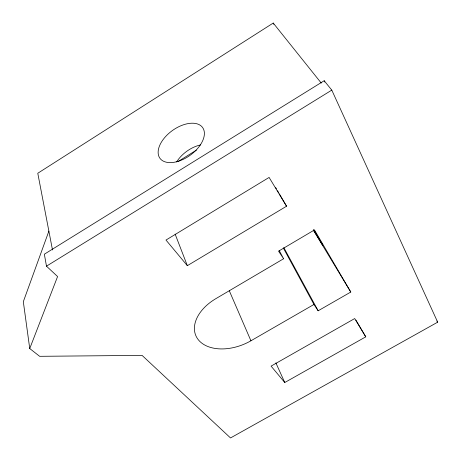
<?xml version="1.0" encoding="UTF-8"?>
<svg xmlns="http://www.w3.org/2000/svg" width="461" height="461" viewBox="0 0 461 461"><rect width="100%" height="100%" fill="white"/><g stroke="black" fill="none" stroke-linecap="round" stroke-linejoin="round"><path stroke-width="0.69" d="M48.878 231.134L23.321 301.696L29.74 348.545L39.652 356.313L142.063 355.385L230.517 437.95L437.679 322.17L331.787 90.114L324.187 80.733L44.348 254.201L46.48 266.17L57.585 276.537L29.74 348.545M321.277 83.089L273.24 23.05L37.779 173.255L52.491 249.954M178.107 161.517L196.403 150.136M46.48 266.17L331.787 90.114M286.558 206.211L269.109 177.427L165.983 240.054L187.339 265.674L286.558 206.211L279.331 193.839M283.601 258.748L215.875 298.642A41.081 26.738 -22.9 0 0 198.541 340.028A41.081 26.738 -22.9 0 0 250.928 340.783L313.958 304.462L318.159 310.783L350.781 292.044L314.46 229.941L278.559 251.164L283.601 258.748L279.193 250.502M365.769 336.835L354.688 318.563L271.08 366.115L284.76 382.521L365.769 336.835L355.909 320.078M436.884 321.035L437.679 322.17M313.29 230.004L350.781 292.044M313.497 230.108L322.809 245.338L313.768 229.705M275.718 187.656L276.439 188.895M277.528 190.75L278.611 192.606M283.826 247.615L318.159 310.783M283.423 248.168L313.958 304.462M273.24 23.05L273.869 24.341M324.187 80.733L324.78 82.018M275.885 362.899L284.76 382.521M229.33 290.839L250.928 340.783M175.145 234.125L187.339 265.674M176.667 161.874A25.534 15.409 -35.6 0 1 200.57 144.915M176.315 161.828A26.3 15.219 -35.7 0 0 203.301 128.671A26.3 15.219 -35.7 0 0 164.174 138.214A26.3 15.219 -35.7 0 0 176.315 161.828"/></g></svg>
